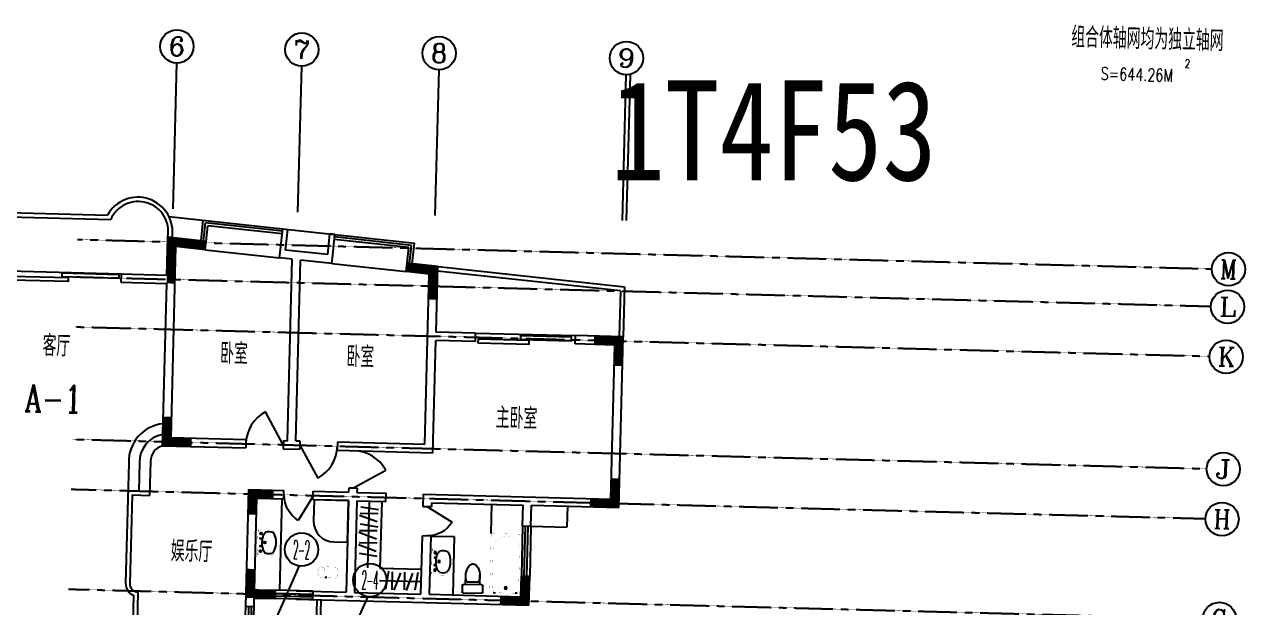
# Model space of a CAD drawing. Header units: millimetres. Extents: x -1802252 to 80507, y -1575242 to 571462.
# Drawn here: x 35590 to 64928, y 43728 to 57730 of the extents above; entities that cross this region are included whole.
import ezdxf
from ezdxf.enums import TextEntityAlignment as Align

# ---------------------------------------------------------------- set-up
doc = ezdxf.new("R2010")
doc.units = ezdxf.units.MM
doc.linetypes.add('CENTER', pattern=[2, 1.25, -0.25, 0.25, -0.25])
for name, color, linetype in [('AXIS', 3, 'Continuous'), ('AXIS_TEXT', 7, 'Continuous'), ('COLUMN', 7, 'Continuous'), ('PUB_TEXT', 7, 'Continuous'), ('PUB_WINDW', 7, 'Continuous'), ('TOILET', 7, 'Continuous'), ('WALL', 255, 'Continuous'), ('WINDOW', 2, 'Continuous')]:
    doc.layers.add(name, color=color, linetype=linetype)
doc.styles.add('-宋体', font='SimSun.ttf', dxfattribs={"width": 0.8})
doc.styles.add('_HZPMK', font='txt', dxfattribs={"width": 0.7, "bigfont": 'HZPMK'})
doc.styles.add('_ROMANC', font='ROMANC.shx', dxfattribs={"width": 0.75})
doc.styles.add('COMPLEX', font='COMPLEX')
doc.styles.add('DIM_FONT', font='SIMPLEX', dxfattribs={"width": 0.8})
doc.styles.add('SIMPLEX', font='SIMPLEX.SHX')
doc.styles.get("Standard").update_dxf_attribs({"font": 'arial.ttf'})

# ---------------------------------------------------------------- blocks, each defined once
blk = doc.blocks.new('M_E11')
for p, q in [((-280, -10), (-280, 0)), ((280, 0), (280, -10)), ((-251, -189), (-251, -186)), ((-248, -183), (-250, -185))]:
    blk.add_line(p, q)
at = {"const_width": 1.5}
for points in [[(-280, 0), (280, 0)], [(-326, -200), (-280, -5)], [(326, -204), (280, -5)]]:
    blk.add_lwpolyline(points, dxfattribs=at)
for points in [[(-326, -200, 0.008223), (-326, -204, 0.149285)], [(-326, -266, 0.149285), (-304, -337, 0.107079), (-231, -408, 0.075625), (-131, -450, 0.062436), (-1, -467, 0.062436), (130, -452, 0.075625), (230, -410, 0.107079), (304, -339, 0.149285), (326, -268, 0.005205), (326, -266, 0.086596)]]:
    blk.add_lwpolyline(points, format="xyb", dxfattribs=at)
at = {"const_width": 1.5, "flags": 128}
for points in [[(-326, -204), (-326, -268)], [(326, -204), (326, -268)]]:
    blk.add_lwpolyline(points, dxfattribs=at)
at = {"flags": 128}
for points in [[(-253, -188, 0.172546), (-250, -358, 0.726395)], [(253, -188, -0.172546), (250, -358, -0.726395)]]:
    blk.add_lwpolyline(points, format="xyb", dxfattribs=at)
for points in [[(253, -188, 0.098208), (193, -141, 0.066287), (110, -111, 0.052428), (0, -100, 0.052428), (-110, -111, 0.066287), (-193, -141, 0.093876), (-251, -186, 0.171377)], [(-250, -358, 0.091341), (-193, -401, 0.066287), (-110, -431, 0.052428), (0, -442, 0.052428), (110, -431, 0.066287), (193, -401, 0.091756), (250, -358, 0.171377)]]:
    blk.add_lwpolyline(points, format="xyb")
for centre, radius in [((-210, -75), 24), ((-210, -75), 24), ((-210, -75), 24), ((-90, -65), 10), ((0, -170), 25), ((0, -170), 15), ((90, -65), 10), ((210, -75), 24)]:
    blk.add_circle(centre, radius)
blk.add_arc((-250, -186), 1, 131.3224, 180)
at = {"width": 0.8, "flags": 9}
for tag in ['XSIZE', 'YSIZE']:
    blk.add_attdef(tag, (0, 0), '', height=0.5, dxfattribs=at)
blk = doc.blocks.new('_DBLK')
blk.add_line((-0.5, 0), (0, -0.866))
blk.add_arc((-0.5, 0), 1, 300, 0)
at = {"style": 'SIMPLEX', "flags": 9}
blk.add_attdef('A', text='', height=1, dxfattribs=at).set_placement((0, 1.5), align=Align.MIDDLE)
blk = doc.blocks.new('_WBLK')
for p, q in [((-0.5, 0.5), (0.5, 0.5)), ((0.5, 0.167), (-0.5, 0.167)), ((0.5, -0.167), (-0.5, -0.167)), ((-0.5, -0.5), (0.5, -0.5))]:
    blk.add_line(p, q)
at = {"style": 'SIMPLEX', "flags": 9}
blk.add_attdef('A', text='', height=1, dxfattribs=at).set_placement((0, 1.5), align=Align.MIDDLE)
blk = doc.blocks.new('_AXISO')
blk.add_circle((0, 0), 0.5)
at = {"layer": 'AXIS_TEXT', "style": 'COMPLEX', "width": 1.041667}
blk.add_attdef('A', text='', height=0.56, dxfattribs=at).set_placement((-0.25, -0.28), (0.25, -0.28), align=Align.FIT)
blk = doc.blocks.new('M_E24TTP')
at = {"layer": 'TOILET', "color": 7}
for p, q in [((-170, 200), (-170, 430)), ((170, 200), (170, 430)), ((-250, 30), (-250, 170)), ((-220, 200), (220, 200)), ((220, 0), (-220, 0)), ((-140, 260), (140, 260)), ((250, 170), (250, 30))]:
    blk.add_line(p, q, dxfattribs=at)
for centre, radius, start, end in [((227, 413), 398, 143.3619, 202.5495), ((0, 590), 110, 33.4509, 146.5491), ((-227, 413), 398, 337.4505, 36.6381), ((-220, 170), 30, 90, 180), ((-220, 30), 30, 180, 270), ((220, 170), 30, 0, 90), ((220, 30), 30, 270, 0)]:
    blk.add_arc(centre, radius, start, end, dxfattribs=at)
at = {"style": 'DIM_FONT', "width": 0.8, "flags": 9}
for tag in ['XSIZE', 'YSIZE']:
    blk.add_attdef(tag, (0, 0), '', height=0.5, dxfattribs=at)
blk = doc.blocks.new('M_E2')
blk.add_line((-306, -118), (-266, -118))
at = {"const_width": 1.5}
for points in [[(-366, 138, 0.97895), (-366, -138, 0.97895)], [(-366, 118, 0.97895), (-366, -118, 0.97895)], [(-306, 118, 0.414214), (-316, 108, 0.414214)], [(0, 88, 0.462192), (-59, 137, 0.462192)], [(-20, 88, 0.414214), (-50, 118, 0.414214)], [(-316, -108, 0.414214), (-306, -118, 0.414214)], [(-59, -137, 0.462192), (0, -88, 0.462192)], [(-50, -118, 0.414214), (-20, -88, 0.414214)]]:
    blk.add_lwpolyline(points, format="xyb", dxfattribs=at)
for points in [[(-366, 137), (-59, 137)], [(-316, 118), (-366, 118)], [(-340, 118), (-266, 118)], [(-316, 108), (-316, -108)], [(-50, 118), (-267, 118)], [(-20, -88), (-20, 88)], [(0, 88), (0, -88)], [(-381, -137), (-59, -137)], [(-316, -118), (-366, -118)], [(-340, -118), (-266, -118)], [(-266, -118), (-50, -118)]]:
    blk.add_lwpolyline(points, dxfattribs=at)
at = {"width": 0.8, "flags": 9}
for tag in ['XSIZE', 'YSIZE']:
    blk.add_attdef(tag, (0, 0), '', height=0.5, dxfattribs=at)
blk = doc.blocks.new('M_E4')
for p, q in [((670, -80), (670, -137)), ((670, -86), (670, -97)), ((670, -663), (670, -614))]:
    blk.add_line(p, q)
at = {"const_width": 1.5}
for points in [[(-750, -750), (-750, 0)], [(-750, 0), (750, 0)], [(750, 0), (750, -750)], [(608, -56), (640, -56)], [(670, -90), (670, -656)], [(750, -750), (-750, -750)], [(670, -663), (670, -655)]]:
    blk.add_lwpolyline(points, dxfattribs=at)
for points in [[(-399, -56, 0.930688), (-388, -693, 0.930688)], [(670, -86, 0.414214), (640, -56, 0.414214)], [(670, -90, 0.041784), (670, -85, 0.412615)], [(640, -693, 0.414214), (670, -663, 0.414214)]]:
    blk.add_lwpolyline(points, format="xyb", dxfattribs=at)
at = {"const_width": 1.5, "flags": 128}
for points in [[(-399, -56), (608, -56)], [(-399, -694), (645, -692)]]:
    blk.add_lwpolyline(points, dxfattribs=at)
for radius in [25, 23]:
    blk.add_circle((550, -381), radius)
blk.add_arc((640, -663), 30, 270, 280.176)
at = {"width": 0.8, "flags": 9}
for tag in ['XSIZE', 'YSIZE']:
    blk.add_attdef(tag, (0, 0), '', height=0.5, dxfattribs=at)
blk = doc.blocks.new('1T4F53深新月')
at = {"layer": 'AXIS', "linetype": 'CENTER'}
for p, q in [((-4045.17, 24664.236), (-19023.563, 47440.437)), ((-6050.412, 23345.522), (-21028.804, 46121.723)), ((-7053.033, 22686.165), (-22031.425, 45462.366)), ((-9308.929, 21202.612), (-24287.322, 43978.813)), ((-10311.55, 20543.255), (-25289.943, 43319.456)), ((-11063.516, 20048.737), (-26041.908, 42824.939))]:
    blk.add_line(p, q, dxfattribs=at)
at = {"layer": 'AXIS'}
for p, q in [((-7989.171, 30669.246), (-4060.418, 31420.846)), ((-21887.714, 28690.661), (-18963.403, 30613.786)), ((-21832.767, 28607.11), (-18908.457, 30530.234)), ((-7650.951, 28901.308), (-3722.198, 29652.908)), ((-19360.178, 24847.282), (-16435.868, 26770.406)), ((-17546.947, 22090.075), (-14622.636, 24013.199)), ((-15898.554, 19583.523), (-12974.244, 21506.647))]:
    blk.add_line(p, q, dxfattribs=at)
at = {"layer": 'COLUMN', "const_width": 200}
for points in [[(-13732.112, 33934.372), (-13230.802, 34264.05), (-12901.123, 33762.74)], [(-10572.996, 33498.499), (-10071.685, 33828.178), (-9742.007, 33326.867)], [(-16159.641, 31619.83), (-16489.319, 32121.14), (-15988.009, 32450.819)], [(-6774.9, 28815.074), (-6445.222, 28313.764), (-6946.532, 27984.085)], [(-15026.709, 26924.945), (-15336.694, 27493.26), (-14749.842, 27879.193)], [(-8725.196, 27412.808), (-8450.464, 26995.05), (-8032.705, 27269.782)], [(-8800.52, 24251.428), (-8299.21, 24581.106), (-8628.888, 25082.417)], [(-12699.168, 22657.727), (-12309.693, 21943.679), (-11474.175, 22493.143)]]:
    blk.add_lwpolyline(points, dxfattribs=at)
at = {"layer": 'WALL'}
for p, q in [((-13202.196, 34402.548), (-16627.817, 32149.745)), ((-12048.322, 32647.962), (-13202.196, 34402.548)), ((-13259.407, 34125.552), (-16350.821, 32092.535)), ((-10786.818, 30365.724), (-13259.407, 34125.552)), ((-10043.08, 33966.676), (-10627.942, 33582.051)), ((-10043.08, 33966.676), (-10627.942, 33582.051)), ((-6966.081, 29287.779), (-10043.08, 33966.676)), ((-10518.049, 33414.948), (-10627.942, 33582.051)), ((-10518.049, 33414.948), (-10627.942, 33582.051)), ((-10100.291, 33689.68), (-10518.049, 33414.948)), ((-10100.291, 33689.68), (-10518.049, 33414.948)), ((-8891.47, 31851.542), (-10100.291, 33689.68)), ((-11630.563, 32922.694), (-12048.322, 32647.962)), ((-11520.67, 32755.591), (-11630.563, 32922.694)), ((-11520.67, 32755.591), (-11938.429, 32480.859)), ((-10729.608, 30642.721), (-11938.429, 32480.859)), ((-16627.817, 32149.745), (-15995.933, 31188.9)), ((-16350.821, 32092.535), (-15828.83, 31298.793)), ((-10061.194, 31082.292), (-8891.47, 31851.542)), ((-8781.577, 31684.438), (-9951.301, 30915.188)), ((-7902.434, 30347.61), (-8781.577, 31684.438)), ((-15828.83, 31298.793), (-15995.933, 31188.9)), ((-10061.194, 31082.292), (-9951.301, 30915.188)), ((-10536.163, 30530.563), (-10786.818, 30365.724)), ((-10729.608, 30642.721), (-10646.056, 30697.667)), ((-10646.056, 30697.667), (-10536.163, 30530.563)), ((-9740.572, 29138.789), (-7902.434, 30347.61)), ((-11732.228, 29983.364), (-13988.125, 28499.81)), ((-10468.461, 28061.674), (-11732.228, 29983.364)), ((-9630.679, 28971.686), (-7792.541, 30180.507)), ((-7133.184, 29177.886), (-7792.541, 30180.507)), ((-11789.439, 29706.367), (-15204.811, 27460.305)), ((-10635.564, 27951.781), (-11789.439, 29706.367)), ((-10125.197, 29723.651), (-10292.3, 29613.759)), ((-9740.572, 29138.789), (-10125.197, 29723.651)), ((-9907.676, 29028.897), (-10292.3, 29613.759)), ((-7352.97, 29512.093), (-7185.866, 29621.986)), ((-14510.116, 29293.552), (-14677.219, 29183.659)), ((-14677.219, 29183.659), (-14155.229, 28389.918)), ((-14510.116, 29293.552), (-13988.125, 28499.81)), ((-9991.227, 28973.95), (-9907.676, 29028.897)), ((-9991.227, 28973.95), (-9881.334, 28806.847)), ((-9881.334, 28806.847), (-9797.783, 28861.793)), ((-9328.355, 28147.979), (-9797.783, 28861.793)), ((-9161.251, 28257.872), (-9630.679, 28971.686)), ((-6858.452, 28760.128), (-6691.349, 28870.02)), ((-6583.72, 28342.369), (-6858.452, 28760.128)), ((-6416.617, 28452.262), (-6691.349, 28870.02)), ((-6416.617, 28452.262), (-6471.563, 28535.814)), ((-6249.513, 28562.155), (-6416.617, 28452.262)), ((-6139.62, 28395.051), (-6249.513, 28562.155)), ((-14155.229, 28389.918), (-15468.578, 27526.215)), ((-9161.251, 28257.872), (-9328.355, 28147.979)), ((-6139.62, 28395.051), (-8479.069, 26856.552)), ((-6583.72, 28342.369), (-8421.858, 27133.548)), ((-6583.72, 28342.369), (-6638.667, 28425.921)), ((-10635.564, 27951.781), (-10468.461, 28061.674)), ((-8776.626, 27673.01), (-8943.73, 27563.117)), ((-8421.858, 27133.548), (-8776.626, 27673.01)), ((-15468.578, 27526.215), (-15114.499, 26877.06)), ((-15204.811, 27460.305), (-14938.919, 26972.83)), ((-10141.047, 27199.815), (-9973.943, 27309.708)), ((-9754.157, 26975.501), (-9973.943, 27309.708)), ((-8479.069, 26856.552), (-8943.73, 27563.117)), ((-10086.1, 27116.264), (-13715.334, 24729.558)), ((-10086.1, 27116.264), (-10141.047, 27199.815)), ((-14938.919, 26972.83), (-15114.499, 26877.06)), ((-9976.207, 26949.16), (-13619.238, 24553.381)), ((-9921.261, 26865.608), (-9976.207, 26949.16)), ((-9921.261, 26865.608), (-9754.157, 26975.501)), ((-9426.743, 26113.643), (-9259.64, 26223.536)), ((-8437.708, 24609.712), (-9426.743, 26113.643)), ((-8160.711, 24552.501), (-9259.64, 26223.536)), ((-14252.574, 25296.843), (-14691.523, 25057.42)), ((-14076.995, 25392.613), (-14252.574, 25296.843)), ((-14076.995, 25392.613), (-13715.334, 24729.558)), ((-14691.523, 25057.42), (-14634.062, 24952.072)), ((-14195.113, 25191.495), (-14634.062, 24952.072)), ((-14195.113, 25191.495), (-13706.344, 24295.407)), ((-13619.238, 24553.381), (-13473.303, 24285.829)), ((-8437.708, 24609.712), (-12273.904, 22086.901)), ((-8160.711, 24552.501), (-11419.229, 22409.591)), ((-13706.344, 24295.407), (-14145.293, 24055.984)), ((-13648.883, 24190.06), (-14087.832, 23950.636)), ((-13473.303, 24285.829), (-13648.883, 24190.06)), ((-14087.832, 23950.636), (-14145.293, 24055.984)), ((-12611.378, 22705.612), (-12786.958, 22609.843)), ((-12786.958, 22609.843), (-12345.481, 21800.457)), ((-12611.378, 22705.612), (-12273.904, 22086.901)), ((-12400.427, 21884.008), (-11641.279, 22383.25)), ((-12345.481, 21800.457), (-11586.332, 22299.698)), ((-11586.332, 22299.698), (-12345.481, 21800.457)), ((-12345.481, 21800.457), (-11586.332, 22299.698)), ((-10981.922, 21380.629), (-11586.332, 22299.698)), ((-10814.818, 21490.522), (-11419.229, 22409.591)), ((-10981.922, 21380.629), (-10814.818, 21490.522))]:
    blk.add_line(p, q, dxfattribs=at)
at = {"layer": 'WINDOW'}
for p, q in [((-12523.659, 33370.762), (-12105.9, 33645.494)), ((-11630.563, 32922.694), (-12105.9, 33645.494)), ((-10372.268, 31555.313), (-9202.544, 32324.563)), ((-17630.722, 31490.201), (-16627.817, 32149.745)), ((-17491.94, 31461.783), (-16572.871, 32066.194)), ((-10941.468, 32238.845), (-11526.331, 31854.221)), ((-15472.532, 27533.464), (-17630.722, 31490.201)), ((-15384.742, 27581.348), (-17498.839, 31457.246)), ((-10061.194, 31082.292), (-10372.268, 31555.313)), ((-8784.349, 31515.071), (-9174.654, 31327.811)), ((-8482.768, 30684.082), (-9032.232, 31519.599)), ((-14677.219, 29183.659), (-15995.933, 31188.9)), ((-8733.423, 30519.242), (-9282.887, 31354.76)), ((-8654.471, 31350.338), (-9088.403, 31238.516)), ((-8638.673, 31304.476), (-8994.362, 31064.578)), ((-8491.544, 31104.41), (-8925.475, 30992.588)), ((-7295.759, 29789.089), (-5126.82, 31215.457)), ((-7240.813, 29705.538), (-5106.482, 31109.145)), ((-8475.745, 31058.547), (-8831.435, 30818.65)), ((-8400.055, 30921.613), (-8790.361, 30734.353)), ((-10070.251, 29640.1), (-8733.423, 30519.242)), ((-9905.411, 29389.445), (-8568.584, 30268.587)), ((-8738.98, 29906.401), (-8926.24, 30296.707)), ((-9195.504, 29597.798), (-9435.401, 29953.488)), ((-9149.641, 29613.597), (-9261.463, 30047.528)), ((-8949.575, 29760.725), (-9189.473, 30116.415)), ((-8903.712, 29776.524), (-9015.535, 30210.456)), ((-9679.968, 29300.742), (-9867.228, 29691.048)), ((-9543.033, 29376.432), (-9782.931, 29732.121)), ((-9497.171, 29392.23), (-9608.993, 29826.162)), ((-9332.438, 29522.108), (-9519.698, 29912.414)), ((-8751.537, 27634.858), (-6913.399, 28843.679)), ((-15171.96, 26982.408), (-15610.91, 26742.985)), ((-12769.997, 21534.572), (-15610.91, 26742.985)), ((-15143.23, 26929.734), (-15529.505, 26719.042)), ((-15529.505, 26719.042), (-14638.85, 25086.151)), ((-15114.499, 26877.06), (-15448.1, 26695.099)), ((-14076.995, 25392.613), (-14938.919, 26972.83)), ((-15448.1, 26695.099), (-14586.176, 25114.881)), ((-4941.405, 26071.193), (-4293.522, 26497.262)), ((-4817.242, 26033.161), (-4215.182, 26429.096)), ((-7359.874, 24121.668), (-4943.669, 25710.645)), ((-6773.466, 24626.996), (-4998.615, 25794.197)), ((-7688.048, 24528.218), (-7004.241, 24977.913)), ((-6773.466, 24626.996), (-7004.241, 24977.913)), ((-7509.236, 24334.627), (-6944.932, 24705.732)), ((-6802.071, 24488.498), (-7087.792, 24922.967)), ((-12611.378, 22705.612), (-13473.303, 24285.829)), ((-14035.158, 23979.367), (-13144.503, 22346.476)), ((-13982.484, 24008.098), (-13120.559, 22427.881)), ((-12786.958, 22609.843), (-13120.559, 22427.881)), ((-12729.496, 22504.495), (-13168.446, 22265.071)), ((-12758.227, 22557.169), (-13144.503, 22346.476)), ((-9498.369, 19124.732), (-10981.922, 21380.629)), ((-10036.209, 17394.638), (-11951.101, 20306.429)), ((-9952.657, 17449.584), (-11912.438, 20429.634))]:
    blk.add_line(p, q, dxfattribs=at)
for points in [[(-15167.353, 30152.995), (-15842.769, 31180.036), (-15916.078, 31131.826), (-15240.661, 30104.785)], [(-14518.473, 29361.948), (-15193.889, 30388.989), (-15267.198, 30340.779), (-14591.781, 29313.738)], [(-10115.802, 20247.161), (-10874.015, 21400.103), (-10940.485, 21356.391), (-10182.271, 20203.449)], [(-9357.436, 19289.919), (-10115.649, 20442.861), (-10182.119, 20399.149), (-9423.905, 19246.207)]]:
    blk.add_lwpolyline(points, close=True, dxfattribs=at)
blk.add_lwpolyline([(-9630.679, 28971.686), (-9177.886, 28283.166), (-8758.072, 28559.25, 0.414213562), (-8615.046, 29251.74), (-8793.107, 29522.501)], format="xyb", close=True, dxfattribs=at)
for centre, radius, start, end in [((-5108.508, 25961.3), 200, 303.3302586, 33.3302586), ((-5108.508, 25961.3), 300, 303.3302586, 13.859038), ((-7907.062, 24861.252), 660, 223.6819982, 307.0684031), ((-7907.834, 24862.425), 400, 230.7878617, 303.3302586), ((-7907.062, 24861.252), 920, 220.7367811, 306.4962692), ((-12038.978, 21134.917), 833.135, 115.1961134, 276.0547192), ((-12050.908, 21138.803), 722.561, 114.8603641, 281.0483741)]:
    blk.add_arc(centre, radius, start, end, dxfattribs=at)
at = {"layer": 'AXIS'}
ref = blk.add_blockref('_AXISO', (-19243.348, 47774.644), dxfattribs=dict(at, xscale=800, yscale=800, zscale=800, rotation=123.330258609543))
ref.add_attrib('A', 'G', dxfattribs={"layer": '0', "color": 7, "height": 448, "rotation": 123.3302586, "style": 'COMPLEX', "width": 1.041667}).set_placement((-18946.3, 47730.621), (-19166.085, 48064.828), align=Align.FIT)
ref = blk.add_blockref('_AXISO', (-21248.59, 46455.93), dxfattribs=dict(at, xscale=800, yscale=800, zscale=800, rotation=123.330258609543))
ref.add_attrib('A', 'H', dxfattribs={"layer": '0', "color": 7, "height": 448, "rotation": 123.3302586, "style": 'COMPLEX', "width": 0.9375}).set_placement((-20951.541, 46411.907), (-21171.327, 46746.114), align=Align.FIT)
ref = blk.add_blockref('_AXISO', (-22251.211, 45796.573), dxfattribs=dict(at, xscale=800, yscale=800, zscale=800, rotation=123.330258609543))
ref.add_attrib('A', 'J', dxfattribs={"layer": '0', "color": 7, "height": 448, "rotation": 123.3302586, "style": 'COMPLEX', "width": 1.704545}).set_placement((-21954.162, 45752.55), (-22173.948, 46086.757), align=Align.FIT)
ref = blk.add_blockref('_AXISO', (-24507.107, 44313.02), dxfattribs=dict(at, xscale=800, yscale=800, zscale=800, rotation=123.330258609543))
ref.add_attrib('A', 'K', dxfattribs={"layer": '0', "color": 7, "height": 448, "rotation": 123.3302586, "style": 'COMPLEX', "width": 0.986842}).set_placement((-24210.059, 44268.997), (-24429.844, 44603.204), align=Align.FIT)
ref = blk.add_blockref('_AXISO', (-25509.728, 43653.663), dxfattribs=dict(at, xscale=800, yscale=800, zscale=800, rotation=123.330258609543))
ref.add_attrib('A', 'L', dxfattribs={"layer": '0', "color": 7, "height": 448, "rotation": 123.3302586, "style": 'COMPLEX', "width": 1.25}).set_placement((-25212.679, 43609.64), (-25432.465, 43943.847), align=Align.FIT)
ref = blk.add_blockref('_AXISO', (-26261.694, 43159.145), dxfattribs=dict(at, xscale=800, yscale=800, zscale=800, rotation=123.330258609543))
ref.add_attrib('A', 'M', dxfattribs={"layer": '0', "color": 7, "height": 448, "rotation": 123.3302586, "style": 'COMPLEX', "width": 0.892857}).set_placement((-25964.645, 43115.122), (-26184.431, 43449.329), align=Align.FIT)
ref = blk.add_blockref('_AXISO', (-8359.413, 30486.421), dxfattribs=dict(at, xscale=800, yscale=800, zscale=800, rotation=123.330258609543))
ref.add_attrib('A', '2-4', dxfattribs={"layer": '0', "color": 7, "height": 448, "rotation": 123.3302586, "style": 'COMPLEX', "width": 0.302419}).set_placement((-8062.364, 30442.398), (-8282.15, 30776.605), align=Align.FIT)
ref = blk.add_blockref('_AXISO', (-8021.381, 28719.465), dxfattribs=dict(at, xscale=800, yscale=800, zscale=800, rotation=123.330258609543))
ref.add_attrib('A', '2-2', dxfattribs={"layer": '0', "color": 7, "height": 448, "rotation": 123.3302586, "style": 'COMPLEX', "width": 0.3125}).set_placement((-7724.332, 28675.441), (-7944.117, 29009.648), align=Align.FIT)
ref = blk.add_blockref('_AXISO', (-22166.974, 28387.324), dxfattribs=dict(at, xscale=800, yscale=800, zscale=800, rotation=123.330258609543))
ref.add_attrib('A', '9', dxfattribs={"layer": '0', "color": 7, "height": 448, "rotation": 123.3302586, "style": 'COMPLEX', "width": 1.339286}).set_placement((-21869.925, 28343.301), (-22089.711, 28677.508), align=Align.FIT)
ref = blk.add_blockref('_AXISO', (-19694.385, 24627.496), dxfattribs=dict(at, xscale=800, yscale=800, zscale=800, rotation=123.330258609543))
ref.add_attrib('A', '8', dxfattribs={"layer": '0', "color": 7, "height": 448, "rotation": 123.3302586, "style": 'COMPLEX', "width": 1.339286}).set_placement((-19397.337, 24583.473), (-19617.122, 24917.68), align=Align.FIT)
ref = blk.add_blockref('_AXISO', (-17881.154, 21870.289), dxfattribs=dict(at, xscale=800, yscale=800, zscale=800, rotation=123.330258609543))
ref.add_attrib('A', '7', dxfattribs={"layer": '0', "color": 7, "height": 448, "rotation": 123.3302586, "style": 'COMPLEX', "width": 1.339286}).set_placement((-17584.105, 21826.266), (-17803.891, 22160.473), align=Align.FIT)
ref = blk.add_blockref('_AXISO', (-16232.761, 19363.737), dxfattribs=dict(at, xscale=800, yscale=800, zscale=800, rotation=123.330258609543))
ref.add_attrib('A', '6', dxfattribs={"layer": '0', "color": 7, "height": 448, "rotation": 123.3302586, "style": 'COMPLEX', "width": 1.339286}).set_placement((-15935.713, 19319.714), (-16155.498, 19653.921), align=Align.FIT)
at = {"layer": 'WINDOW'}
for name, p, xscale, yscale, zscale, rotation in [('_WBLK', (-11074.306, 33168.821), 1200, 200.0000000001164, 1200, 33.33025860954303), ('_DBLK', (-10298.678, 30806.428), -700, 700, 700, 213.330258609543), ('_DBLK', (-10312.264, 28643.14), 900, 900, 900, 213.330258609543), ('_WBLK', (-7022.159, 29191.057), 900, 200, 900, 303.3302586095431), ('_WBLK', (-6027.463, 28588.496), 400, 199.9999999998835, 400, 213.330258609543), ('_DBLK', (-9058.652, 27919.864), -700, 700, 700, 123.330258609543), ('_DBLK', (-10304.754, 27630.745), 900, 900, 900, 123.330258609543), ('_DBLK', (-9590.45, 26544.572), 900, 900, 900, 303.3302586095431)]:
    blk.add_blockref(name, p, dxfattribs=dict(at, xscale=xscale, yscale=yscale, zscale=zscale, rotation=rotation))
at = {"layer": 'WINDOW', "xscale": -1}
for name, p, rotation in [('M_E4', (-10314.831, 32650.944), 213.330258609543), ('M_E24TTP', (-9509.5, 32684.094), 123.330258609543), ('M_E11', (-9577.936, 31450.682), 213.330258609543)]:
    blk.add_blockref(name, p, dxfattribs=dict(at, rotation=rotation))
at = {"layer": 'WINDOW'}
for name, p, rotation in [('M_E2', (-8069.276, 29750.14), 123.330258609543), ('M_E11', (-7565.126, 27753.726), 213.330258609543)]:
    blk.add_blockref(name, p, dxfattribs=dict(at, rotation=rotation))
at = {"layer": 'PUB_TEXT'}
for s, height, rotation, style, width, p in [('组合体轴网均为独立轴网', 500, 123.3302586, '_HZPMK', 0.7, (-28478.412, 37011.309)), ('2', 200, 123.2358618, '_ROMANC', 0.75, (-29636.16, 39528.592)), ('S=644.26M', 300, 123.2358618, '_ROMANC', 0.75, (-28244.669, 38038.32)), ('主卧室', 500, 123.3302586, '_HZPMK', 0.7, (-13076.638, 30880.072)), ('卧室', 500, 123.3302586, '_HZPMK', 0.7, (-12236.442, 27096.268)), ('娱乐厅', 500, 123.3302586, '_HZPMK', 0.7, (-5995.87, 26295.046)), ('卧室', 500, 123.3302586, '_HZPMK', 0.7, (-10568.269, 24559.638)), ('A-1', 647.5921, 123.2358618, '_ROMANC', 0.75, (-6946.957, 21351.146)), ('客厅', 500, 123.3302586, '_HZPMK', 0.7, (-8284.168, 20950.862))]:
    blk.add_text(s, height=height, rotation=rotation, dxfattribs=dict(at, style=style, width=width)).set_placement(p)

msp = doc.modelspace()

# ---------------------------------------------------------------- block references
at = {"layer": 'PUB_WINDW', "rotation": 235.1845880182966}
msp.add_blockref('1T4F53深新月', (14090, 54931), dxfattribs=at)

# ---------------------------------------------------------------- texts
at = {"layer": 'PUB_TEXT', "style": '-宋体', "width": 0.8}
msp.add_text('1T4F53', height=2400, dxfattribs=at).set_placement((49671, 53986))

doc.saveas('drawing.dxf')
